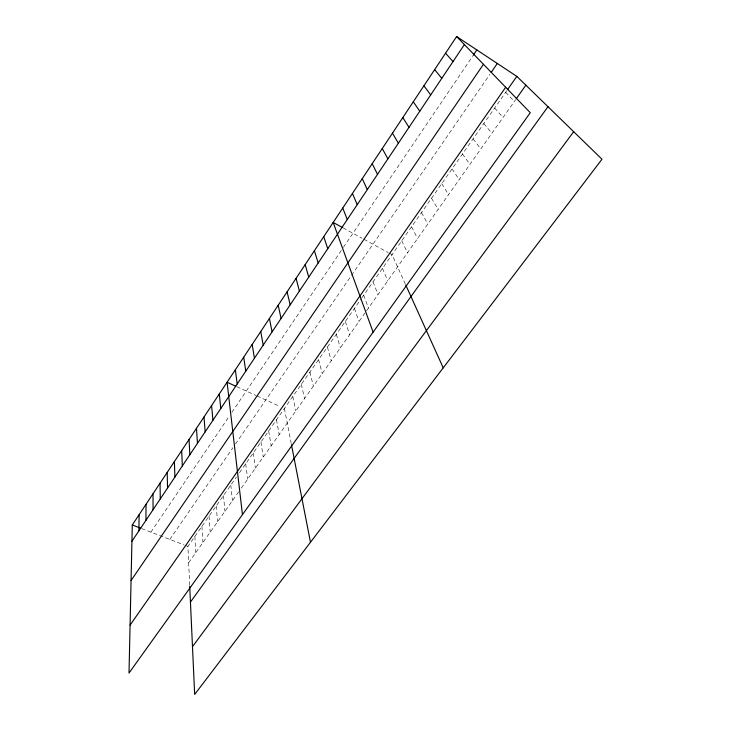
<?xml version="1.0" encoding="UTF-8"?>
<svg xmlns="http://www.w3.org/2000/svg" width="731" height="731" viewBox="0 0 731 731"><rect width="100%" height="100%" fill="white"/><g stroke="black" fill="none" stroke-linecap="round" stroke-linejoin="round"><path stroke-width="0.55" stroke-dasharray="3.65 2.74" d="M150.915 532.15L229.461 415.939M231.928 412.293L341.569 250.084M343.442 247.316L472.546 56.314M169.82 539.423L232.942 447.683M235.464 444.028L350.898 276.272M351.52 275.368L489.907 74.251M189.685 585.257L187.904 546.377L236.369 477.133M239.466 472.701L361.215 298.732M361.827 297.855L506.903 90.543M188.653 562.715L240.024 489.962M241.303 488.153L365.929 311.662M366.56 310.766L515.647 99.626M141.64 528.577L183.901 544.842M184.906 545.225L187.904 546.377M236.716 386.662L256.069 395.526M257.047 395.974L280.275 406.61M343.095 227.88L362.073 238.269M363.983 239.311L388.243 252.588M389.194 253.109L392.044 254.671L405.358 284.112M505.669 92.316L514.368 101.435M494.659 108.042L503.038 117.481M483.803 123.557L491.862 133.316M473.076 138.881L480.824 148.932M462.495 154.003L469.942 164.356M452.05 168.934L459.196 179.57M441.734 183.673L448.587 194.592M431.546 198.229L438.125 209.413M421.485 212.602L427.79 224.051M411.553 226.802L417.584 238.507M401.739 240.819L407.505 252.771M382.477 268.35L387.732 280.777M373.02 281.864L378.037 294.511M363.672 295.214L368.451 308.089M354.444 308.4L358.985 321.494M345.324 321.439L349.637 334.734M336.306 334.314L340.399 347.81M327.406 347.042L331.271 360.739M318.597 359.625L322.252 373.504M309.898 372.061L313.343 386.123M301.3 384.342L304.544 398.596M292.802 396.494L295.836 410.913M284.396 408.501L291.249 443.68M276.492 419.795L279.151 434.552M268.67 430.97L271.155 445.873M260.94 442.017L263.242 457.076M253.282 452.955L255.421 468.16M245.707 463.774L247.681 479.116M230.804 485.073L232.449 500.689M223.467 495.563L224.956 511.298M216.212 505.934L217.546 521.797M209.02 516.205L210.208 532.195M201.911 526.366L202.944 542.475M194.875 536.426L195.762 552.645"/><path stroke-width="1.1" d="M145.944 520.317L146.026 504.289M138.899 530.843L139.128 514.688M132.293 524.977L129.012 673.041L530.277 112.702L456.619 36.55L132.293 524.977L140.599 528.175M131.927 541.26L464.386 44.582M473.158 55.41L476.85 49.936M131.059 580.524L483.456 64.291M491.141 72.46L497.318 63.478M130.072 625.115L505.678 87.263M507.524 89.657L516.817 76.38L456.619 36.55M516.287 98.722L525.854 85.171M190.453 602.07L547.976 106.689M192.481 646.652L573.671 131.681M235.757 386.215L227.076 382.24L242.445 514.633M342.108 227.341L333.172 222.452L373.121 332.166M516.817 76.38L601.988 159.23L194.665 694.45L189.731 586.363M445.572 53.199L453.001 61.587M434.662 69.619L441.78 78.363M423.907 85.819L430.705 94.911M413.289 101.801L419.777 111.231M402.818 117.581L409.004 127.322M392.474 133.152L398.368 143.212M382.267 148.521L387.878 158.883M372.198 163.689L377.525 174.344M362.256 178.656L367.309 189.603M405.787 285.053L443.224 367.848M352.443 193.441L357.231 204.671M342.748 208.043L347.28 219.538M323.723 236.689L327.762 248.695M314.394 250.742L318.186 263.005M305.174 264.622L308.729 277.122M296.073 278.328L299.399 291.066M287.073 291.879L290.18 304.836M278.191 305.256L281.079 318.442M269.419 318.469L272.087 331.874M291.468 444.795L310.474 542.292M260.748 331.536L263.206 345.142M252.177 344.438L254.434 358.245M243.706 357.185L245.762 371.193M235.345 369.785L237.2 383.985M219.3 393.954L220.789 408.501M211.606 405.531L212.922 420.252M204.004 416.981L205.155 431.866M196.484 428.311L197.461 443.351M189.037 439.514L189.859 454.709M181.681 450.607L182.339 465.949M174.398 461.572L174.901 477.06M167.189 472.418L167.545 488.052M160.062 483.154L160.272 498.926M153.007 493.772L153.071 509.681"/></g></svg>
